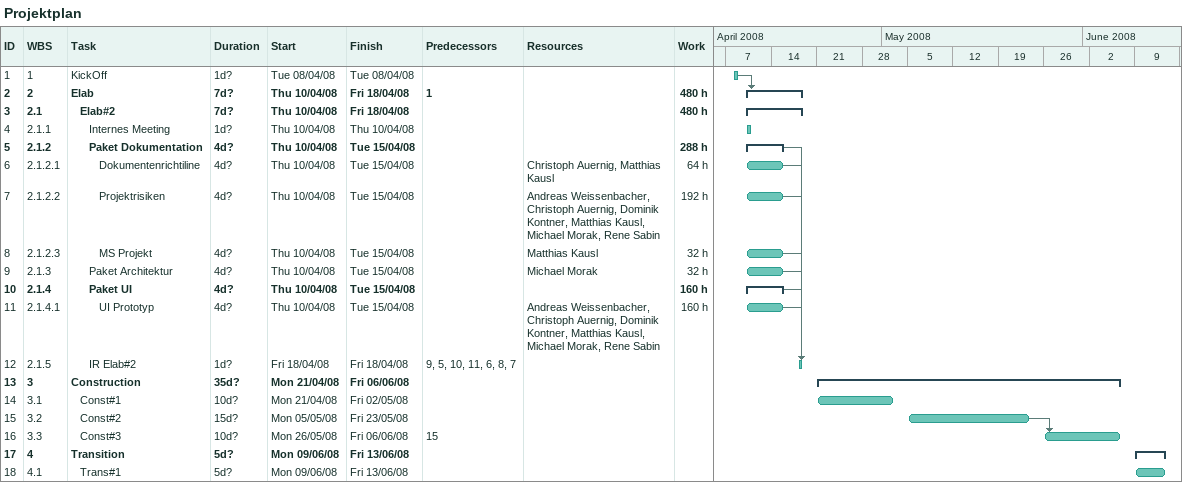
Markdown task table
Projektplan

| ID | WBS | Task | Duration | Start | Finish | Predecessors | Resources | Work (h) |
|---|---|---|---|---|---|---|---|---|
| 1 | 1 | KickOff | 1d? | 2008-04-08 | 2008-04-08 |  |  |  |
| 2 | 2 | **Elab** | 7d? | 2008-04-10 | 2008-04-18 | 1 |  | 480 |
| 3 | 2.1 | **Elab#2** | 7d? | 2008-04-10 | 2008-04-18 |  |  | 480 |
| 4 | 2.1.1 | Internes Meeting | 1d? | 2008-04-10 | 2008-04-10 |  |  |  |
| 5 | 2.1.2 | **Paket Dokumentation** | 4d? | 2008-04-10 | 2008-04-15 |  |  | 288 |
| 6 | 2.1.2.1 | Dokumentenrichtiline | 4d? | 2008-04-10 | 2008-04-15 |  | Christoph Auernig, Matthias Kausl | 64 |
| 7 | 2.1.2.2 | Projektrisiken | 4d? | 2008-04-10 | 2008-04-15 |  | Andreas Weissenbacher, Christoph Auernig, Dominik Kontner, Matthias Kausl, Michael Morak, Rene Sabin | 192 |
| 8 | 2.1.2.3 | MS Projekt | 4d? | 2008-04-10 | 2008-04-15 |  | Matthias Kausl | 32 |
| 9 | 2.1.3 | Paket Architektur | 4d? | 2008-04-10 | 2008-04-15 |  | Michael Morak | 32 |
| 10 | 2.1.4 | **Paket UI** | 4d? | 2008-04-10 | 2008-04-15 |  |  | 160 |
| 11 | 2.1.4.1 | UI Prototyp | 4d? | 2008-04-10 | 2008-04-15 |  | Andreas Weissenbacher, Christoph Auernig, Dominik Kontner, Matthias Kausl, Michael Morak, Rene Sabin | 160 |
| 12 | 2.1.5 | IR Elab#2 | 1d? | 2008-04-18 | 2008-04-18 | 9, 5, 10, 11, 6, 8, 7 |  |  |
| 13 | 3 | **Construction** | 35d? | 2008-04-21 | 2008-06-06 |  |  |  |
| 14 | 3.1 | Const#1 | 10d? | 2008-04-21 | 2008-05-02 |  |  |  |
| 15 | 3.2 | Const#2 | 15d? | 2008-05-05 | 2008-05-23 |  |  |  |
| 16 | 3.3 | Const#3 | 10d? | 2008-05-26 | 2008-06-06 | 15 |  |  |
| 17 | 4 | **Transition** | 5d? | 2008-06-09 | 2008-06-13 |  |  |  |
| 18 | 4.1 | Trans#1 | 5d? | 2008-06-09 | 2008-06-13 |  |  |  |
